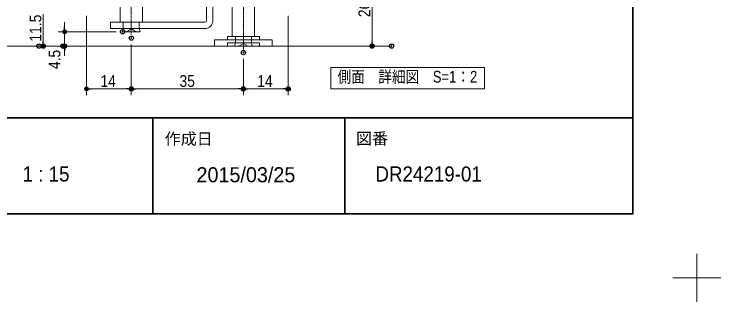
# Model space of a CAD drawing. Units: millimetres, scale not verified. Extents: x -4547 to 4547, y -2305 to 2305.
# Drawn here: x 210 to 1866, y -2305 to -1631 of the extents above; entities that cross this region are included whole.
import ezdxf
from ezdxf.enums import TextEntityAlignment as Align

# ---------------------------------------------------------------- set-up
doc = ezdxf.new("R2010")
doc.units = ezdxf.units.MM
doc.header["$LTSCALE"] = 20
doc.header["$PDMODE"] = 32
doc.header["$PDSIZE"] = 10
for name, pattern in [('USER1', [1.11, 0.71, -0.4]), ('USER2', [2.91, 1.76, -0.4, 0.35, -0.4]), ('USER4', [9.172222, 5.997222, -1.058333, 1.058333, -1.058333])]:
    doc.linetypes.add(name, pattern=pattern)
for name, color, linetype, lineweight in [('0-0_1図面枠', 7, 'Continuous', 20), ('0-1_2寸法-1', 7, 'Continuous', 15), ('0-2_0', 7, 'Continuous', 25), ('0-4_2寸法-2', 7, 'Continuous', 15), ('0-5_3一般', 7, 'Continuous', 15)]:
    doc.layers.add(name, color=color, linetype=linetype, lineweight=lineweight)
doc.layers.add('0-3_Defpoints', color=7, linetype='Continuous')
doc.styles.add('ＭＳ Ｐゴシック', font='')
doc.styles.get('ＭＳ Ｐゴシック').set_extended_font_data('MS PGothic')

# ---------------------------------------------------------------- blocks, each defined once
blk = doc.blocks.new('グループ-1')
at = {"layer": '0-0_1図面枠', "lineweight": 15}
for p, q in [((63000, -43425), (63000, -45675)), ((64125, -44550), (61875, -44550))]:
    blk.add_line(p, q, dxfattribs=at)
blk = doc.blocks.new('グループ-3')
at = {"layer": '0-0_1図面枠', "lineweight": 35}
for p, q in [((-60000, -37050), (60000, -37050)), ((37500, -37050), (37500, -41550)), ((46500, -37050), (46500, -41550))]:
    blk.add_line(p, q, dxfattribs=at)
blk.add_lwpolyline([(-60000, 41550), (60000, 41550), (60000, -41550), (-60000, -41550)], close=True, dxfattribs=at)
blk = doc.blocks.new('図面枠')
at = {"layer": '0-0_1図面枠'}
for name in ['グループ-1', 'グループ-3']:
    blk.add_blockref(name, (0, 0), dxfattribs=at)
at = {"layer": '0-0_1図面枠', "style": 'ＭＳ Ｐゴシック'}
for s, p in [('作成日', (38062.5, -38477.4)), ('図番', (47024.9, -38463.2))]:
    blk.add_text(s, height=550.3, dxfattribs=at).set_placement(p, align=Align.BOTTOM_LEFT)
at = {"layer": '0-0_1図面枠', "style": 'ＭＳ Ｐゴシック', "width": 0.95}
blk.add_text('1 : 15', height=707.5, dxfattribs=at).set_placement((31400.2, -40249), align=Align.BOTTOM_LEFT)
blk = doc.blocks.new('グループ-5')
at = {"layer": '0-0_1図面枠', "lineweight": 15}
blk.add_lwpolyline([(45847.6, -34696.3), (53047.6, -34696.3), (53047.6, -35696.3), (45847.6, -35696.3)], close=True, dxfattribs=at)
at = {"layer": '0-0_1図面枠', "style": 'ＭＳ Ｐゴシック', "width": 0.85}
blk.add_text('側面\u3000詳細図\u3000S=1：2', height=550.3, dxfattribs=at).set_placement((46159.1, -35570), align=Align.BOTTOM_LEFT)
blk = doc.blocks.new('_Dot')
at = {"layer": '0-2_0'}
blk.add_line((-10, 0), (-20, 0), dxfattribs=at)
for points in [[(0, 0), (-10, 0), (-9.92, 1.25)], [(0, 0), (-9.92, -1.25), (-10, 0)], [(0, 0), (-9.92, 1.25), (-9.69, 2.49)], [(0, 0), (-9.69, -2.49), (-9.92, -1.25)], [(0, 0), (-9.69, 2.49), (-9.3, 3.68)], [(0, 0), (-9.3, -3.68), (-9.69, -2.49)], [(0, 0), (-9.3, 3.68), (-8.76, 4.82)], [(0, 0), (-8.76, -4.82), (-9.3, -3.68)], [(0, 0), (-8.76, 4.82), (-8.09, 5.88)], [(0, 0), (-8.09, -5.88), (-8.76, -4.82)], [(0, 0), (-8.09, 5.88), (-7.29, 6.85)], [(0, 0), (-7.29, -6.85), (-8.09, -5.88)], [(0, 0), (-7.29, 6.85), (-6.37, 7.71)], [(0, 0), (-6.37, -7.71), (-7.29, -6.85)], [(0, 0), (-6.37, 7.71), (-5.36, 8.44)], [(0, 0), (-5.36, -8.44), (-6.37, -7.71)], [(0, 0), (-5.36, 8.44), (-4.26, 9.05)], [(0, 0), (-4.26, -9.05), (-5.36, -8.44)], [(0, 0), (-4.26, 9.05), (-3.09, 9.51)], [(0, 0), (-3.09, -9.51), (-4.26, -9.05)], [(0, 0), (-3.09, 9.51), (-1.87, 9.82)], [(0, 0), (-1.87, -9.82), (-3.09, -9.51)], [(0, 0), (-1.87, 9.82), (-0.63, 9.98)], [(0, 0), (-0.63, -9.98), (-1.87, -9.82)], [(0, 0), (-0.63, 9.98), (0.63, 9.98)], [(0, 0), (0.63, -9.98), (-0.63, -9.98)], [(0, 0), (0.63, 9.98), (1.87, 9.82)], [(0, 0), (1.87, 9.82), (3.09, 9.51)], [(0, 0), (3.09, 9.51), (4.26, 9.05)], [(0, 0), (4.26, 9.05), (5.36, 8.44)], [(0, 0), (5.36, 8.44), (6.37, 7.71)], [(0, 0), (6.37, 7.71), (7.29, 6.85)], [(0, 0), (7.29, 6.85), (8.09, 5.88)], [(0, 0), (8.09, 5.88), (8.76, 4.82)], [(0, 0), (8.76, 4.82), (9.3, 3.68)], [(0, 0), (9.3, 3.68), (9.69, 2.49)], [(0, 0), (9.69, 2.49), (9.92, 1.25)], [(0, 0), (9.92, 1.25), (10, 0)], [(0, 0), (1.87, -9.82), (0.63, -9.98)], [(0, 0), (3.09, -9.51), (1.87, -9.82)], [(0, 0), (4.26, -9.05), (3.09, -9.51)], [(0, 0), (5.36, -8.44), (4.26, -9.05)], [(0, 0), (6.37, -7.71), (5.36, -8.44)], [(0, 0), (7.29, -6.85), (6.37, -7.71)], [(0, 0), (8.09, -5.88), (7.29, -6.85)], [(0, 0), (8.76, -4.82), (8.09, -5.88)], [(0, 0), (9.3, -3.68), (8.76, -4.82)], [(0, 0), (9.69, -2.49), (9.3, -3.68)], [(0, 0), (9.92, -1.25), (9.69, -2.49)], [(0, 0), (10, 0), (9.92, -1.25)]]:
    blk.add_solid(points, dxfattribs=at)
blk = doc.blocks.new('グループ-20')
at = {"layer": '0-5_3一般', "linetype": 'USER4', "lineweight": 5}
for p, q in [((36497.6, -20697.1), (36497.6, -33143.2)), ((41747.6, -20697.1), (41747.6, -33846.3))]:
    blk.add_line(p, q, dxfattribs=at)
blk = doc.blocks.new('グループ-22')
at = {"layer": '0-5_3一般', "lineweight": 5}
for p, q in [((41035.1, -29796.3), (41110.1, -29721.3)), ((41035.1, -30696.3), (41035.1, -29796.3)), ((41110.1, -29721.3), (41147.6, -29721.3)), ((41147.6, -29721.3), (41422.6, -29721.3)), ((41147.6, -29871.3), (41147.6, -29721.3)), ((41447.6, -29871.3), (41410.1, -29646.3)), ((41747.6, -29732.9), (41597.6, -29646.3)), ((41747.6, -29571.3), (41747.6, -29496.3)), ((41897.6, -29646.3), (41747.6, -29732.9)), ((42085.1, -29646.3), (41897.6, -29646.3)), ((42047.6, -29871.3), (42085.1, -29646.3)), ((42347.6, -29721.3), (42385.1, -29721.3)), ((42347.6, -29871.3), (42347.6, -29721.3)), ((42460.1, -29796.3), (42385.1, -29721.3)), ((42460.1, -29796.3), (42460.1, -30696.3)), ((41147.6, -29871.3), (41432.6, -29871.3)), ((41432.6, -30621.3), (41432.6, -29871.3)), ((41432.6, -29871.3), (42062.6, -29871.3)), ((41447.6, -30621.3), (41447.6, -29871.3)), ((42047.6, -30621.3), (42047.6, -29871.3)), ((42062.6, -29871.3), (42347.6, -29871.3)), ((40885.1, -30246.3), (42610.1, -30246.3)), ((41035.1, -30696.3), (41110.1, -30771.3)), ((41147.6, -30771.3), (41110.1, -30771.3)), ((41147.6, -30621.3), (41147.6, -30771.3)), ((41147.6, -30621.3), (41432.6, -30621.3)), ((41222.6, -30621.3), (41222.6, -33246.3)), ((41222.6, -30621.3), (41447.6, -30621.3)), ((42047.6, -30621.3), (42272.6, -30621.3)), ((42062.6, -30621.3), (42347.6, -30621.3)), ((42272.6, -30621.3), (42272.6, -33246.3)), ((42347.6, -30771.3), (42272.6, -30771.3)), ((42347.6, -30621.3), (42347.6, -30771.3)), ((42385.1, -30771.3), (42347.6, -30771.3)), ((42460.1, -30696.3), (42385.1, -30771.3)), ((41747.6, -30996.3), (41747.6, -30921.3)), ((41747.6, -33621.3), (41747.6, -33096.3)), ((40397.6, -33696.3), (40397.6, -33396.3)), ((40397.6, -33396.3), (40673.5, -33396.3)), ((40673.5, -33396.3), (41372.6, -33396.3)), ((40997.6, -33246.3), (40997.6, -33396.3)), ((42497.6, -33246.3), (40997.6, -33246.3)), ((41372.6, -33246.3), (41222.6, -33246.3)), ((41372.6, -33246.3), (41372.6, -33546.3)), ((41372.6, -33546.3), (41372.6, -33246.3)), ((41372.6, -33396.3), (42122.6, -33396.3)), ((41747.6, -33246.3), (41747.6, -33846.3)), ((42122.6, -33546.3), (42122.6, -33246.3)), ((42272.6, -33246.3), (42122.6, -33246.3)), ((42122.6, -33246.3), (42122.6, -33546.3)), ((42122.6, -33396.3), (42821.6, -33396.3)), ((42497.6, -33396.3), (42497.6, -33246.3)), ((42821.6, -33396.3), (43097.6, -33396.3)), ((43097.6, -33696.3), (43097.6, -33396.3)), ((40673.5, -33696.3), (40397.6, -33696.3)), ((41297.6, -33696.3), (40673.5, -33696.3)), ((40997.6, -33546.3), (42497.6, -33546.3)), ((40997.6, -33696.3), (40997.6, -33546.3)), ((42197.6, -33696.3), (41297.6, -33696.3)), ((41372.6, -33546.3), (41335.1, -33696.3)), ((41335.1, -33696.3), (41522.6, -33696.3)), ((41372.6, -33696.3), (42122.6, -33696.3)), ((41747.6, -33566.4), (41522.6, -33696.3)), ((41522.6, -33696.3), (41972.6, -33696.3)), ((41972.6, -33696.3), (41747.6, -33566.4)), ((41972.6, -33696.3), (42160.1, -33696.3)), ((42160.1, -33696.3), (42122.6, -33546.3)), ((42821.6, -33696.3), (42197.6, -33696.3)), ((42497.6, -33546.3), (42497.6, -33696.3)), ((43097.6, -33696.3), (42821.6, -33696.3))]:
    blk.add_line(p, q, dxfattribs=at)
for points in [[(41897.6, -29646.3), (41597.6, -29646.3), (41410.1, -29646.3)], [(41422.6, -29721.3), (42072.6, -29721.3), (42347.6, -29721.3)], [(41432.6, -30621.3), (42062.6, -30621.3), (42062.6, -29871.3)], [(42272.6, -30771.3), (41222.6, -30771.3), (41147.6, -30771.3)]]:
    blk.add_lwpolyline(points, dxfattribs=at)
blk = doc.blocks.new('グループ-32')
at = {"layer": '0-5_3一般', "lineweight": 5}
blk.add_lwpolyline([(29372.6, -33696.3), (39872.6, -33696.3), (48692.6, -33696.3)], dxfattribs=at)
blk = doc.blocks.new('グループ-34')
at = {"layer": '0-5_3一般'}
for name in ['グループ-20', 'グループ-32', 'グループ-22']:
    blk.add_blockref(name, (0, 0), dxfattribs=at)
blk = doc.blocks.new('グループ-35')
at = {"layer": '0-5_3一般'}
for p, q in [((40022.5, -25221.3), (40322.5, -25221.3)), ((40022.5, -27816.3), (40022.5, -25221.3)), ((40322.5, -25221.3), (40322.5, -27816.3)), ((40022.5, -26451.3), (40022.5, -25791.3)), ((40322.5, -25791.3), (40322.5, -26451.3)), ((40022.5, -28476.3), (40022.5, -27816.3)), ((40322.5, -27816.3), (40322.5, -28476.3)), ((40022.5, -32496.3), (40022.5, -28476.3)), ((40322.5, -28476.3), (40322.5, -32496.3)), ((35860, -29721.3), (35785, -29796.3)), ((35785, -30696.3), (35785, -29796.3)), ((35860, -29721.3), (35897.5, -29721.3)), ((35897.5, -29721.3), (37097.5, -29721.3)), ((36160, -29646.3), (36178.8, -29721.3)), ((36835, -29646.3), (36647.5, -29646.3)), ((36835, -29646.3), (36816.3, -29721.3)), ((37097.5, -29721.3), (37135, -29721.3)), ((37210, -29796.3), (37210, -30696.3)), ((35860, -30771.3), (35785, -30696.3)), ((35785, -30696.3), (37210, -30696.3)), ((35897.5, -30771.3), (35860, -30771.3)), ((37097.5, -30771.3), (35897.5, -30771.3)), ((35972.5, -32571.3), (35972.5, -30771.3)), ((37022.5, -32571.3), (37022.5, -30771.3)), ((37135, -30771.3), (37097.5, -30771.3)), ((37135, -30771.3), (37210, -30696.3)), ((35522.5, -32871.3), (35522.5, -32571.3)), ((35522.5, -32571.3), (36122.5, -32571.3)), ((37022.5, -32571.3), (35972.5, -32571.3)), ((36122.5, -32571.3), (36872.5, -32571.3)), ((36872.5, -32571.3), (39947.5, -32571.3)), ((36122.5, -32871.3), (35522.5, -32871.3)), ((36122.5, -32871.3), (36085, -33021.3)), ((36085, -33021.3), (36910, -33021.3)), ((36872.5, -32871.3), (36122.5, -32871.3)), ((39947.5, -32871.3), (36872.5, -32871.3)), ((36910, -33021.3), (36872.5, -32871.3))]:
    blk.add_line(p, q, dxfattribs=at)
at = {"layer": '0-5_3一般', "linetype": 'USER1'}
for p, q in [((40322.5, -25791.3), (40022.5, -25791.3)), ((40322.5, -26451.3), (40022.5, -26451.3)), ((40322.5, -27816.3), (40022.5, -27816.3)), ((40322.5, -28476.3), (40022.5, -28476.3)), ((35897.5, -29721.3), (35897.5, -29871.3)), ((36497.5, -29732.9), (36347.5, -29646.3)), ((36647.5, -29646.3), (36497.5, -29732.9)), ((36816.3, -29721.3), (36797.5, -29796.3)), ((36797.5, -29796.3), (36797.5, -30621.3)), ((37097.5, -29721.3), (37097.5, -29871.3)), ((36812.5, -29871.3), (36182.5, -29871.3)), ((36812.5, -30621.3), (36812.5, -29871.3)), ((37097.5, -29871.3), (36812.5, -29871.3)), ((35897.5, -30771.3), (35897.5, -30621.3)), ((35972.5, -30621.3), (36197.5, -30621.3)), ((35972.5, -30771.3), (35972.5, -30621.3)), ((36197.5, -30621.3), (36797.5, -30621.3)), ((36797.5, -30621.3), (37022.5, -30621.3)), ((37022.5, -30771.3), (37022.5, -30621.3)), ((37097.5, -30771.3), (37097.5, -30621.3)), ((36122.5, -32871.3), (36122.5, -32571.3)), ((36122.5, -32571.3), (36122.5, -32871.3)), ((36872.5, -32871.3), (36872.5, -32571.3)), ((36872.5, -32871.3), (36872.5, -32571.3)), ((36497.5, -32891.4), (36272.5, -33021.3)), ((36722.5, -33021.3), (36497.5, -32891.4))]:
    blk.add_line(p, q, dxfattribs=at)
at = {"layer": '0-5_3一般', "linetype": 'USER2'}
for p, q in [((40322.5, -26121.3), (40022.5, -26121.3)), ((40322.5, -28146.3), (40022.5, -28146.3)), ((36497.5, -29732.9), (36497.5, -29421.3)), ((36497.5, -29571.3), (36497.5, -29496.3)), ((37360, -30246.3), (35635, -30246.3)), ((36497.5, -30996.3), (36497.5, -30921.3)), ((36497.5, -32871.3), (36497.5, -32571.3))]:
    blk.add_line(p, q, dxfattribs=at)
at = {"layer": '0-5_3一般'}
for points in [[(37135, -29721.3), (37210, -29796.3), (35785, -29796.3)], [(36647.5, -29646.3), (36347.5, -29646.3), (36160, -29646.3)]]:
    blk.add_lwpolyline(points, dxfattribs=at)
at = {"layer": '0-5_3一般', "linetype": 'USER1'}
for points in [[(36178.8, -29721.3), (36197.5, -29796.3), (36197.5, -30621.3)], [(36182.5, -30621.3), (36182.5, -29871.3), (35897.5, -29871.3)], [(37097.5, -30621.3), (36812.5, -30621.3), (36182.5, -30621.3), (35897.5, -30621.3)]]:
    blk.add_lwpolyline(points, dxfattribs=at)
at = {"layer": '0-5_3一般'}
for radius in [75, 375]:
    blk.add_arc((39947.5, -32496.3), radius, 270, 0, dxfattribs=at)
blk = doc.blocks.new('グループ-36')
at = {"layer": '0-5_3一般'}
for name in ['グループ-34', 'グループ-35']:
    blk.add_blockref(name, (0, 0), dxfattribs=at)

msp = doc.modelspace()

# ---------------------------------------------------------------- linework, layer by layer
at = {"layer": '0-1_2寸法-1'}
for p, q in [((1048.38, -1518.71), (1048.38, -1694.95)), ((278, -1631.21), (278, -1694.95)), ((379.25, -1634.95), (379.25, -1821.2)), ((851.75, -1634.95), (851.75, -1821.2)), ((484.25, -1702.45), (484.25, -1821.2)), ((484.25, -1702.45), (484.25, -1821.2)), ((282.66, -1706.2), (293, -1706.2)), ((1079, -1706.2), (1033.38, -1706.2)), ((746.75, -1736.2), (746.75, -1821.2)), ((746.75, -1736.2), (746.75, -1821.2)), ((390.51, -1806.2), (473, -1806.2)), ((495.51, -1806.2), (735.5, -1806.2)), ((758.01, -1806.2), (840.5, -1806.2))]:
    msp.add_line(p, q, dxfattribs=at)
at = {"layer": '0-3_Defpoints'}
for p in [(463.63, -1672.45), (484.25, -1687.45), (267.66, -1706.2), (278, -1706.2), (323.82, -1706.2), (328, -1706.2), (1048.38, -1706.2), (1094, -1706.2), (746.75, -1721.2), (484.25, -1806.2), (746.75, -1806.2), (851.75, -1806.2)]:
    msp.add_point(p, dxfattribs=at)
at = {"layer": '0-4_2寸法-2'}
for p, q in [((328, -1661.2), (328, -1649.94)), ((448.63, -1672.45), (313, -1672.45)), ((328, -1672.45), (328, -1706.2)), ((328, -1717.46), (328, -1728.71)), ((338.82, -1706.2), (343, -1706.2))]:
    msp.add_line(p, q, dxfattribs=at)

# ---------------------------------------------------------------- block references
at = {"layer": '0-0_1図面枠', "xscale": 0.05, "yscale": 0.05}
for name in ['図面枠', 'グループ-5']:
    msp.add_blockref(name, (-1340.62, -21.39), dxfattribs=at)
at = {"layer": '0-1_2寸法-1', "xscale": 0.5627563, "yscale": 0.5627563}
for p, rotation in [((278, -1706.2), 270), ((1048.38, -1706.2), 270), ((379.25, -1806.2), 180), ((484.25, -1806.2), 180), ((746.75, -1806.2), 180)]:
    msp.add_blockref('_Dot', p, dxfattribs=dict(at, rotation=rotation))
for p in [(484.25, -1806.2), (746.75, -1806.2), (851.75, -1806.2)]:
    msp.add_blockref('_Dot', p, dxfattribs=at)
at = {"layer": '0-4_2寸法-2', "xscale": 0.5627563, "yscale": 0.5627563}
for p, rotation in [((328, -1672.45), 270), ((328, -1706.2), 90)]:
    msp.add_blockref('_Dot', p, dxfattribs=dict(at, rotation=rotation))
at = {"layer": '0-5_3一般', "xscale": 0.05, "yscale": 0.05}
msp.add_blockref('グループ-36', (-1340.62, -21.39), dxfattribs=at)

# ---------------------------------------------------------------- texts
at = {"layer": '0-0_1図面枠', "style": 'ＭＳ Ｐゴシック'}
msp.add_text('2015/03/25', height=35.38, dxfattribs=at).set_placement((636.96, -2035.7), align=Align.BOTTOM_LEFT)
at = {"layer": '0-0_1図面枠', "style": 'ＭＳ Ｐゴシック', "width": 0.95}
msp.add_text('DR24219-01', height=35.38, dxfattribs=at).set_placement((1056.21, -2033.84), align=Align.BOTTOM_LEFT)
at = {"layer": '0-1_2寸法-1', "style": 'ＭＳ Ｐゴシック', "width": 0.9}
for s, p in [('26.5', (1052.17, -1638.24)), ('11.5', (281.72, -1695.49))]:
    msp.add_text(s, height=27.57, rotation=90, dxfattribs=at).set_placement(p, align=Align.BOTTOM_LEFT)
for s, p in [('14', (411.94, -1809.92)), ('35', (597.06, -1809.99)), ('14', (779.44, -1809.92))]:
    msp.add_text(s, height=27.57, dxfattribs=at).set_placement(p, align=Align.BOTTOM_LEFT)
at = {"layer": '0-4_2寸法-2', "style": 'ＭＳ Ｐゴシック', "width": 0.9}
msp.add_text('4.5', height=27.51, rotation=90, dxfattribs=at).set_placement((326.14, -1759.9), align=Align.BOTTOM_LEFT)

doc.saveas('drawing.dxf')
